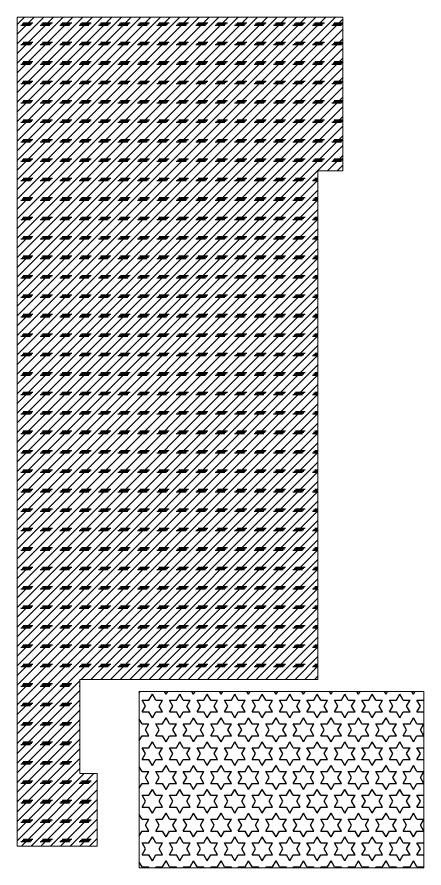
# Model space of a CAD drawing. Header units: millimetres. Extents: x 24275 to 430375, y -54631 to -275.
# Drawn here: x 420975 to 430375, y -23950 to -4295 of the extents above; entities that cross this region are included whole.
import ezdxf

# ---------------------------------------------------------------- set-up
doc = ezdxf.new("R2010")
doc.units = ezdxf.units.MM
doc.header["$LTSCALE"] = 75
doc.layers.add('S-COLS-IDEN', color=171, linetype='Continuous', lineweight=9)
doc.layers.add('S-SLAB', color=3, linetype='Continuous')

msp = doc.modelspace()

# ---------------------------------------------------------------- hatches: boundary and pattern name
at = {"layer": 'S-SLAB'}
h = msp.add_hatch(dxfattribs=at)
h.set_pattern_fill('CORK', color=4, scale=50, angle=45, style=0)
h.set_pattern_definition([(45, (0, 0), (-112.2532, 112.2532), []), (180, (112.25, 0), (-6e-14, -449.013), [224.5065, -224.5065]), (180, (140.3, 28.06), (-6e-14, -449.013), [224.5065, -224.5065]), (180, (168.4, 56.13), (-6e-14, -449.013), [224.5065, -224.5065])])
h.paths.add_polyline_path([(420975, -4295), (428501, -4295), (428501, -7845), (427925, -7845), (427925, -19595), (422425, -19595), (422425, -21770), (422825, -21770), (422825, -23445), (420975, -23445)])
h = msp.add_hatch(dxfattribs=at)
h.set_pattern_fill('STARS', scale=50, style=0)
h.paths.add_polyline_path([(423800, -19870), (430375, -19870), (430375, -23950), (423800, -23950)])

# ---------------------------------------------------------------- linework, layer by layer
at = {"layer": 'S-COLS-IDEN', "color": 2}
for points in [[(420975, -4295), (428501, -4295), (428501, -7845), (427925, -7845), (427925, -19595), (422425, -19595), (422425, -21770), (422825, -21770), (422825, -23445), (420975, -23445)], [(423800, -19870), (430375, -19870), (430375, -23950), (423800, -23950)]]:
    msp.add_lwpolyline(points, close=True, dxfattribs=at)

doc.saveas('drawing.dxf')
